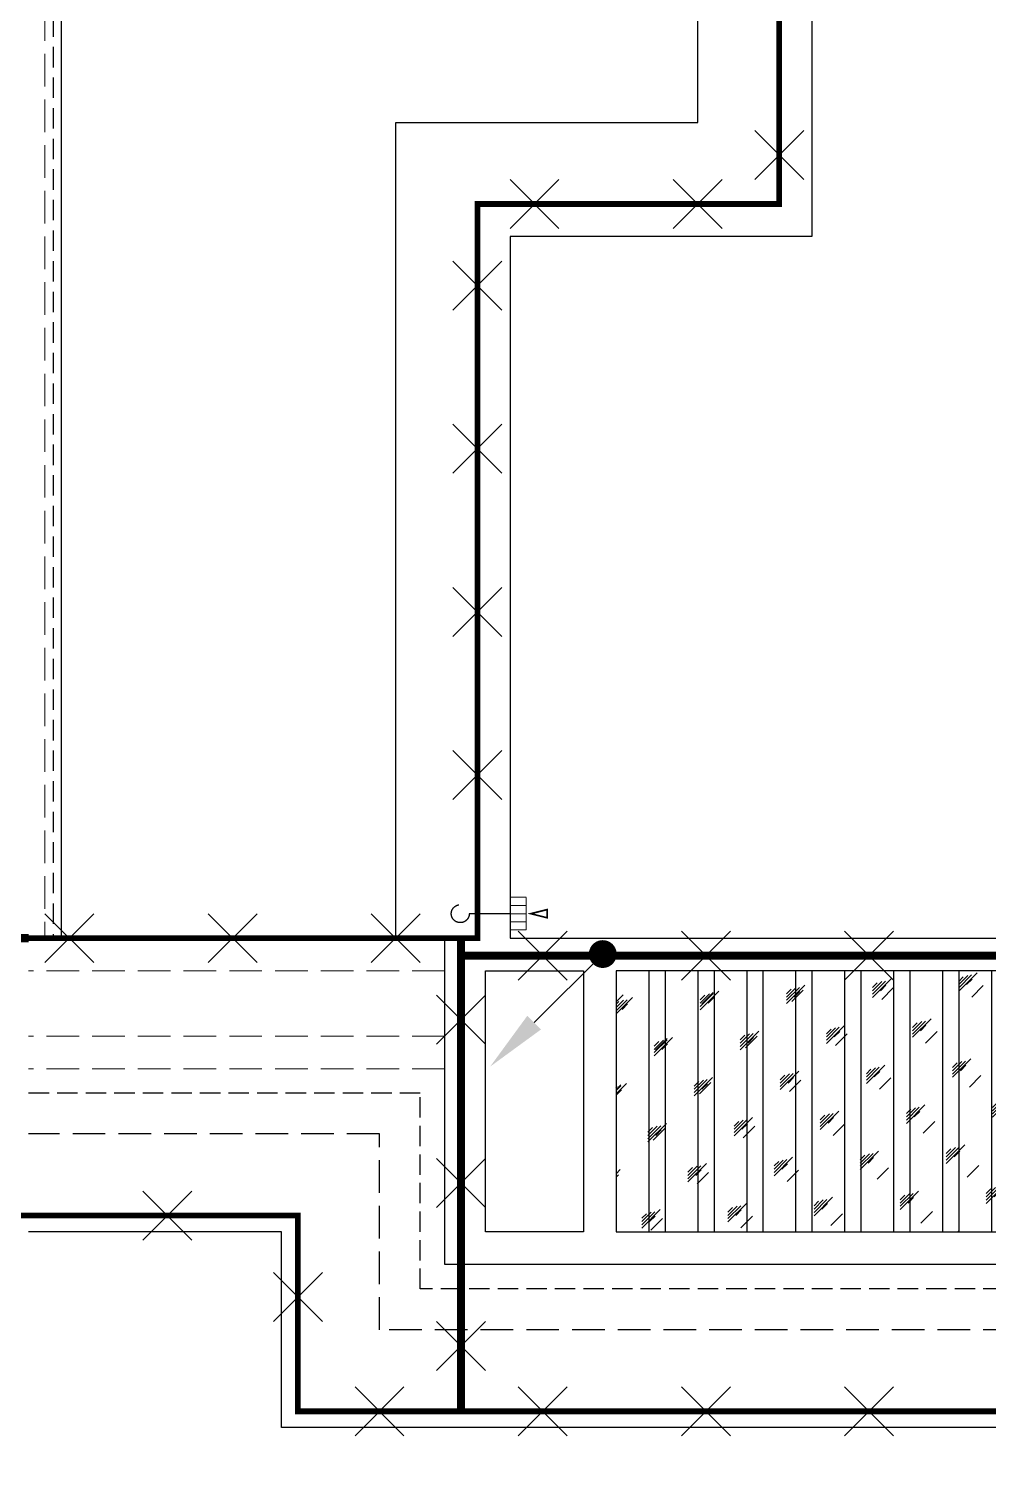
# Model space of a CAD drawing. Extents: x 3002737 to 4077523, y -995787 to -7267.
# Drawn here: x 3540754 to 3546636, y -729275 to -720511 of the extents above; entities that cross this region are included whole.
import ezdxf
from ezdxf.xclip import XClip

# ---------------------------------------------------------------- set-up
doc = ezdxf.new("R2010")
doc.units = 0
doc.header["$LTSCALE"] = 1000
doc.header["$MEASUREMENT"] = 0
doc.header["$XCLIPFRAME"] = 2
for name, pattern in [('#P_--_20B1_001_t3$0$DASH', [0.35, 0.25, -0.1]), ('__DASH', [0.35, 0.25, -0.1]), ('DASH', [0.35, 0.25, -0.1]), ('DOTE', [2.42, 2, -0.2, 0.02, -0.2]), ('HIDDEN', [0.375, 0.25, -0.125])]:
    doc.linetypes.add(name, pattern=pattern)
doc.layers.get('0').update_dxf_attribs({"linetype": 'CONTINUOUS'})
for name, color, linetype in [('!!电气', 1, 'CONTINUOUS'), ('LWIRE', 4, 'CONTINUOUS'), ('ROOF', 183, 'CONTINUOUS'), ('VPIPE-凝结', 150, 'CONTINUOUS'), ('VPIPE-雨水', 4, 'DASH'), ('WIRE-避雷', 4, 'CONTINUOUS'), ('保温', 6, 'CONTINUOUS'), ('看线', 185, 'CONTINUOUS')]:
    doc.layers.add(name, color=color, linetype=linetype)
for name, color, linetype, lineweight in [('DOTE', 19, 'DOTE', 9), ('平面-分水线', 189, 'CONTINUOUS', 15), ('平面-看线', 252, 'CONTINUOUS', 15)]:
    doc.layers.add(name, color=color, linetype=linetype, lineweight=lineweight)
doc.styles.get("Standard").update_dxf_attribs({"font": 'gbenor.shx', "bigfont": 'gbcbig.shx'})

# ---------------------------------------------------------------- blocks, each defined once
blk = doc.blocks.new('DFSFSF')
at = {"layer": '平面-分水线'}
for p, q in [((697141.9, 775567.7), (697141.9, 775667.6)), ((697342.3, 775667.6), (697142.7, 775667.6)), ((697193.1, 775567.7), (697193.1, 775667.6)), ((697242.5, 775567.7), (697242.5, 775667.6)), ((697291.9, 775567.7), (697291.9, 775667.6)), ((697342.3, 775667.6), (697342.3, 775567.7)), ((697342.3, 775567.7), (697342.3, 775667.6)), ((697342.3, 775567.7), (697142.7, 775567.7))]:
    blk.add_line(p, q, dxfattribs=at)
blk = doc.blocks.new('DFGDGDGD')
at = {"layer": '平面-分水线', "const_width": 10}
blk.add_lwpolyline([(697267.5, 775440.7), (697242.5, 775540.7), (697217.5, 775440.7)], close=True, dxfattribs=at)
blk.add_blockref('DFSFSF', (0, 0))
blk = doc.blocks.new('GDGDFDS')
at = {"layer": '保温', "linetype": 'Continuous', "ltscale": 10}
h = blk.add_hatch(dxfattribs=at)
h.set_pattern_fill('玻璃1', color=132, scale=50, style=0)
h.set_pattern_definition([(45, (100, 20), (-244.9418, 244.9418), [112, -288]), (45, (148, 40), (-244.9418, 244.9418), [48, -352]), (45, (100, 40), (-244.9418, 244.9418), [80, -320]), (45, (124, 20), (268.70058, -268.70058), [100, -300]), (45, (100, 0), (-244.9418, 244.9418), [160, -240]), (45, (100, 60), (-244.9418, 244.9418), [40, -360])])
h.paths.add_polyline_path([(429816.6, 209506.9), (429816.6, 211106.9), (424216.6, 211107), (424216.6, 209507)])
at = {"layer": '保温', "color": 252, "linetype": 'Continuous', "ltscale": 10, "true_color": 0x939598}
for p, q in [((424416.6, 211107), (424416.6, 209507)), ((424516.6, 211107), (424516.6, 209507)), ((424716.6, 211107), (424716.6, 209507)), ((424816.6, 211107), (424816.6, 209507)), ((425016.6, 211107), (425016.6, 209507)), ((425116.6, 211107), (425116.6, 209507)), ((425316.6, 211107), (425316.6, 209507)), ((425416.6, 211107), (425416.6, 209507)), ((425616.6, 211107), (425616.6, 209507)), ((425716.6, 211107), (425716.6, 209507)), ((425916.6, 211107), (425916.6, 209507)), ((426016.6, 211107), (426016.6, 209507)), ((426216.6, 211107), (426216.6, 209506.9)), ((426316.6, 211107), (426316.6, 209506.9)), ((426516.6, 211107), (426516.6, 209506.9)), ((426616.6, 211107), (426616.6, 209506.9)), ((426816.6, 211107), (426816.6, 209506.9)), ((426916.6, 211107), (426916.6, 209506.9)), ((427116.6, 211106.9), (427116.6, 209506.9)), ((427216.6, 211106.9), (427216.6, 209506.9)), ((427416.6, 211107), (427416.6, 209507)), ((427516.6, 211107), (427516.6, 209507)), ((427716.6, 211106.9), (427716.6, 209506.9)), ((427816.6, 211106.9), (427816.6, 209506.9)), ((428016.6, 211107), (428016.6, 209507)), ((428116.6, 211107), (428116.6, 209507)), ((428316.6, 211106.9), (428316.6, 209506.9)), ((428416.6, 211106.9), (428416.6, 209506.9)), ((428616.6, 211107), (428616.6, 209507)), ((428716.6, 211107), (428716.6, 209507)), ((428916.6, 211106.9), (428916.6, 209506.9)), ((429016.6, 211106.9), (429016.6, 209506.9)), ((429216.6, 211106.9), (429216.6, 209506.9)), ((429316.6, 211106.9), (429316.6, 209506.9)), ((429516.6, 211106.9), (429516.6, 209506.9)), ((429616.6, 211106.9), (429616.6, 209506.9))]:
    blk.add_line(p, q, dxfattribs=at)
blk = doc.blocks.new('A$C1F33016B')
at = {"layer": 'ROOF', "color": 252, "ltscale": 0.8}
for points in [[(27250, 1900), (27250, 6900), (29100, 6900), (29100, 9700), (32600, 9700), (32600, 11500), (34700, 11500), (34700, 13150), (40300, 13150), (40300, 11500), (42400, 11500), (42400, 9700), (45900, 9700), (45900, 7400), (46600, 7400)], [(39600, 11000), (39600, 12450), (35400, 12450), (35400, 11000), (36200, 11000), (36200, 8400.3), (34200.2, 8400.3), (34200.2, 9000), (29800, 9000), (29800, 6200), (27950, 6200), (27950, 1900.1), (34400, 1899.9), (34400, 100), (40600, 100), (40600, 1899.9), (46400, 1900.1), (46400, 6200), (45200, 6200), (45200, 9000), (43600, 9000), (43600, 6200), (38850, 6200)], [(46600, 7400), (48450, 7400), (48450, 2900), (48450, 2900), (48450, -1100), (26550, -1100), (26550, 100), (25000, 100)], [(45400, 7300), (48350, 7300), (48350, -1000), (26650, -1000), (26650, 200), (25000, 200)], [(45400, 7300), (45400, 6400), (47450, 6400), (47450, -100), (27550, -100), (27550, 1900), (27250, 1900)], [(27250, 1900), (25000, 1900)]]:
    blk.add_lwpolyline(points, dxfattribs=at)
at = {"layer": 'ROOF', "color": 252, "linetype": '__DASH', "ltscale": 0.8}
blk.add_lwpolyline([(45400, 6800), (47850, 6800), (47850, -500), (27150, -500), (27150, 700), (25000, 700)], dxfattribs=at)
at = {"layer": 'ROOF', "color": 252, "ltscale": 0.8}
for points in [[(27800, 1700), (28400, 1700), (28400, 100), (27800, 100)], [(34200.1, 100), (34200.1, 1699.9), (28600, 1700), (28600, 100)]]:
    blk.add_lwpolyline(points, close=True, dxfattribs=at)
at = {"layer": 'VPIPE-凝结', "color": 252}
blk.add_line((27950, 2050.1), (27700, 2050.1), dxfattribs=at)
at = {"layer": 'VPIPE-雨水', "color": 252}
blk.add_circle((27645, 2050.1), 55, dxfattribs=at)
at = {"layer": '平面-看线', "linetype": 'DASH', "ltscale": 0.8}
for p, q in [((27550, 1700), (25000, 1700)), ((27550, 1300), (25000, 1300)), ((27550, 1100), (25000, 1100))]:
    blk.add_line(p, q, dxfattribs=at)
for points in [[(27550, 1900), (27750, 1900), (27750, 6400), (29600, 6400), (29600, 9200), (33100, 9200), (33100, 11000), (35200, 11000), (35200, 12650), (39800, 12650), (39800, 11000), (41900, 11000), (41900, 9200), (45400, 9200), (45400, 7300)], [(25000, 9000), (25100, 9000), (25100, 1900)]]:
    blk.add_lwpolyline(points, dxfattribs=at)
at = {"layer": '看线', "color": 252}
blk.add_lwpolyline([(25000, 9100), (25200, 9100), (25200, 1900)], dxfattribs=at)
at = {"layer": '看线', "color": 252, "linetype": 'HIDDEN', "ltscale": 0.5}
blk.add_lwpolyline([(25000, 9050), (25150, 9050), (25150, 1900)], dxfattribs=at)
at = {"layer": '看线', "color": 252, "linetype": '#P_--_20B1_001_t3$0$DASH', "ltscale": 0.5}
blk.add_lwpolyline([(46600, 2050), (47600, 2050), (47600, -250), (27400, -250), (27400, 950), (25000, 950)], dxfattribs=at)
at = {"xscale": -1, "rotation": 90}
blk.add_blockref('DFGDGDGD', (803617.5, 699292.6), dxfattribs=at)
blk.add_blockref('GDGDFDS', (-395616.6, -209407))
blk = doc.blocks.new('$TelecSys$00000009')
for p, q in [((-0.5, 0.5), (0.5, -0.5)), ((0.5, 0.5), (-0.5, -0.5))]:
    blk.add_line(p, q)
blk = doc.blocks.new('$TelecSys$00000080')
for p, q in [((-0.7, -0.7), (0, 0)), ((0.104, 0.104), (0.104, 0.104)), ((-0.104, -0.104), (-0.104, -0.104))]:
    blk.add_line(p, q)
at = {"const_width": 0.142}
blk.add_lwpolyline([(0.071, 0, 1), (-0.071, 0, 1)], format="xyb", close=True, dxfattribs=at)
blk.add_solid([(-0.63, -0.77), (-0.77, -0.63), (-1.15, -1.15)])
at = {"width": 0.8, "flags": 9}
blk.add_attdef('A', (0, 0), '', height=0.00002, rotation=180, dxfattribs=at)
blk = doc.blocks.new('A$C74D73064')
at = {"layer": 'DOTE', "color": 252}
for p, q in [((-86385.2, 67619.3), (196116, 67619.3)), ((196116, 61719.3), (-86385.2, 61719.3))]:
    blk.add_line(p, q, dxfattribs=at)

msp = doc.modelspace()

# ---------------------------------------------------------------- block references
at = {"layer": '!!电气'}
msp.add_blockref('A$C1F33016B', (3515754.3, -727986.4), dxfattribs=at)
at = {"color": 252}
ref = msp.add_blockref('A$C74D73064', (3366338.8, -790994.3), dxfattribs=at)
XClip(ref).set_block_clipping_path([(63315.4263309771, 50772.2529092039), (117315.4131985184, 70272.2529080271)])

# ---------------------------------------------------------------- next in the draw order: linework, layer by layer
at = {"layer": 'WIRE-避雷', "color": 4}
for points, const_width in [([(3555354.3, -715536.4), (3551154.3, -715536.4), (3551154.3, -716986.4), (3548854.3, -716986.4), (3548854.3, -718786.4), (3545354.3, -718786.4), (3545354.3, -721586.4), (3543504.2, -721586.4), (3543504.2, -726086.4), (3540754.3, -726086.4)], 35), ([(3532804.3, -717886.4), (3532804.3, -718786.4), (3536154.3, -718786.4), (3536154.3, -721586.4), (3538004.3, -721586.4), (3538004.3, -726086.4), (3540754.3, -726086.4)], 50), ([(3520354.3, -720642.2), (3520354.3, -720686.4), (3517404.3, -720686.4), (3517404.3, -728986.4), (3539104.3, -728986.4), (3539104.3, -727786.4), (3542404.3, -727786.4), (3542404.3, -728986.4), (3564104.3, -728986.4)], 35)]:
    msp.add_lwpolyline(points, dxfattribs=dict(at, const_width=const_width))
at = {"layer": 'WIRE-避雷', "const_width": 50}
for points in [[(3543404.3, -726086.4), (3543404.3, -728986.4)], [(3543404.3, -726193.6), (3550056.9, -726193.6), (3550056.9, -728986.4)]]:
    msp.add_lwpolyline(points, dxfattribs=at)

# ---------------------------------------------------------------- next in the draw order: block references
at = {"layer": 'LWIRE', "color": 4, "xscale": 300, "yscale": 300, "zscale": 300}
for p, rotation in [((3545354.3, -721286.4), 270.0000000063462), ((3543854.3, -721586.4), 180.0000000035694), ((3544854.3, -721586.4), 180.0000000035694), ((3543504.2, -722086.4), 270.0000003735853), ((3543504.2, -723086.4), 270.0000003735853), ((3543504.2, -724086.4), 270.0000003735853), ((3543504.2, -725086.4), 270.0000003735853), ((3541004.2, -726086.4), 180), ((3542004.2, -726086.4), 180), ((3543004.2, -726086.4), 180), ((3541604.3, -727786.4), 2.653368275218953e-07), ((3542404.3, -728286.4), 270.0000002653368)]:
    msp.add_blockref('$TelecSys$00000009', p, dxfattribs=dict(at, rotation=rotation))
at = {"layer": 'LWIRE', "xscale": 300, "yscale": 300, "zscale": 300}
for p in [(3543904.3, -726193.6), (3544904.3, -726193.6), (3545904.3, -726193.6)]:
    msp.add_blockref('$TelecSys$00000009', p, dxfattribs=at)
at = {"layer": 'LWIRE', "color": 2, "xscale": 600, "yscale": 600, "zscale": 600}
msp.add_blockref('$TelecSys$00000080', (3544272.4, -726183.7), dxfattribs=at)
at = {"layer": 'LWIRE', "xscale": 300, "yscale": 300, "zscale": 300, "rotation": 270}
for p in [(3543404.3, -726586.4), (3543404.3, -727586.4), (3543404.3, -728586.4)]:
    msp.add_blockref('$TelecSys$00000009', p, dxfattribs=at)
at = {"layer": 'LWIRE', "color": 4, "xscale": 300, "yscale": 300, "zscale": 300}
for p in [(3542904.3, -728986.4), (3543904.3, -728986.4), (3544904.3, -728986.4), (3545904.3, -728986.4)]:
    msp.add_blockref('$TelecSys$00000009', p, dxfattribs=at)

doc.saveas('drawing.dxf')
